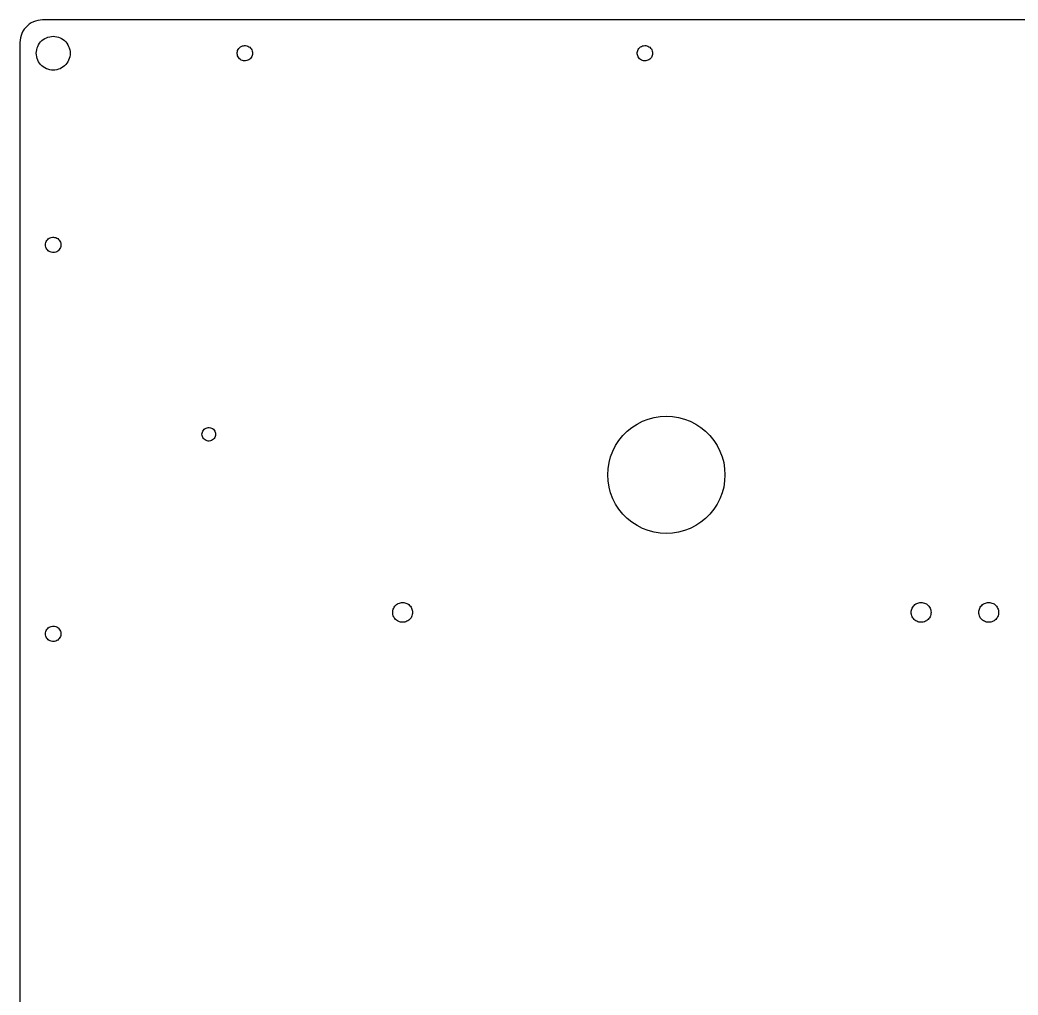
# Model space of a CAD drawing. Header units: metres. Extents: x -227 to 227, y -222 to 222.
# Drawn here: x -227.4 to -6, y 6.1 to 222.4 of the extents above; entities that cross this region are included whole.
import ezdxf

# ---------------------------------------------------------------- set-up
doc = ezdxf.new("R2010")
doc.units = ezdxf.units.M

msp = doc.modelspace()

# ---------------------------------------------------------------- linework, layer by layer
for p, q in [((-225.314, 221.42), (-225.721, 221.091)), ((-224.875, 221.705), (-225.314, 221.42)), ((-224.409, 221.943), (-224.875, 221.705)), ((-223.92, 222.13), (-224.409, 221.943)), ((-223.415, 222.266), (-223.92, 222.13)), ((-222.898, 222.348), (-223.415, 222.266)), ((-222.375, 222.375), (-222.898, 222.348)), ((222.375, 222.375), (-222.375, 222.375)), ((-226.943, 219.409), (-227.13, 218.92)), ((-226.705, 219.875), (-226.943, 219.409)), ((-226.42, 220.314), (-226.705, 219.875)), ((-226.091, 220.721), (-226.42, 220.314)), ((-225.721, 221.091), (-226.091, 220.721)), ((-227.348, 217.898), (-227.375, 217.375)), ((-227.375, 217.375), (-227.375, -217.375)), ((-227.266, 218.415), (-227.348, 217.898)), ((-227.13, 218.92), (-227.266, 218.415)), ((-223.248, 216.875), (-223.034, 217.204)), ((-223.034, 217.204), (-222.787, 217.509)), ((-222.787, 217.509), (-222.509, 217.787)), ((-222.509, 217.787), (-222.204, 218.034)), ((-222.204, 218.034), (-221.875, 218.248)), ((-221.875, 218.248), (-221.525, 218.426)), ((-221.525, 218.426), (-221.159, 218.566)), ((-221.159, 218.566), (-220.78, 218.668)), ((-220.78, 218.668), (-220.392, 218.729)), ((-220.392, 218.729), (-220, 218.75)), ((-220, 218.75), (-219.608, 218.729)), ((-219.608, 218.729), (-219.22, 218.668)), ((-219.22, 218.668), (-218.841, 218.566)), ((-218.841, 218.566), (-218.475, 218.426)), ((-218.475, 218.426), (-218.125, 218.248)), ((-218.125, 218.248), (-217.796, 218.034)), ((-217.796, 218.034), (-217.491, 217.787)), ((-217.491, 217.787), (-217.213, 217.509)), ((-217.213, 217.509), (-216.966, 217.204)), ((-216.966, 217.204), (-216.752, 216.875)), ((-223.75, 215), (-223.729, 215.392)), ((-223.729, 214.608), (-223.75, 215)), ((-223.729, 215.392), (-223.668, 215.78)), ((-223.668, 215.78), (-223.566, 216.159)), ((-223.566, 216.159), (-223.426, 216.525)), ((-223.426, 216.525), (-223.248, 216.875)), ((-216.752, 216.875), (-216.574, 216.525)), ((-216.574, 216.525), (-216.434, 216.159)), ((-216.434, 216.159), (-216.332, 215.78)), ((-216.332, 215.78), (-216.271, 215.392)), ((-216.271, 215.392), (-216.25, 215)), ((-216.25, 215), (-216.271, 214.608)), ((-179.195, 215.124), (-179.159, 215.37)), ((-179.195, 214.876), (-179.195, 215.124)), ((-179.159, 214.63), (-179.195, 214.876)), ((-179.159, 215.37), (-179.088, 215.607)), ((-179.088, 215.607), (-178.982, 215.832)), ((-178.982, 215.832), (-178.846, 216.039)), ((-178.846, 216.039), (-178.68, 216.224)), ((-178.68, 216.224), (-178.489, 216.383)), ((-178.489, 216.383), (-178.277, 216.512)), ((-178.277, 216.512), (-178.049, 216.609)), ((-178.049, 216.609), (-177.809, 216.672)), ((-177.809, 216.672), (-177.562, 216.699)), ((-177.562, 216.699), (-177.314, 216.69)), ((-177.314, 216.69), (-177.07, 216.645)), ((-177.07, 216.645), (-176.835, 216.565)), ((-176.835, 216.565), (-176.614, 216.451)), ((-176.614, 216.451), (-176.413, 216.307)), ((-176.413, 216.307), (-176.234, 216.134)), ((-176.234, 216.134), (-176.082, 215.938)), ((-176.082, 215.938), (-175.961, 215.722)), ((-175.961, 215.722), (-175.872, 215.49)), ((-175.872, 215.49), (-175.818, 215.248)), ((-175.818, 214.752), (-175.872, 214.51)), ((-175.818, 215.248), (-175.8, 215)), ((-175.8, 215), (-175.818, 214.752)), ((-90.4455, 215.124), (-90.4093, 215.37)), ((-90.4455, 214.876), (-90.4455, 215.124)), ((-90.4093, 214.63), (-90.4455, 214.876)), ((-90.4093, 215.37), (-90.3378, 215.607)), ((-90.3378, 215.607), (-90.2325, 215.832)), ((-90.2325, 215.832), (-90.0955, 216.039)), ((-90.0955, 216.039), (-89.9299, 216.224)), ((-89.9299, 216.224), (-89.7392, 216.383)), ((-89.7392, 216.383), (-89.5273, 216.512)), ((-89.5273, 216.512), (-89.2989, 216.609)), ((-89.2989, 216.609), (-89.0588, 216.672)), ((-89.0588, 216.672), (-88.8121, 216.699)), ((-88.8121, 216.699), (-88.5641, 216.69)), ((-88.5641, 216.69), (-88.32, 216.645)), ((-88.32, 216.645), (-88.0851, 216.565)), ((-88.0851, 216.565), (-87.8644, 216.451)), ((-87.8644, 216.451), (-87.6626, 216.307)), ((-87.6626, 216.307), (-87.4839, 216.134)), ((-87.4839, 216.134), (-87.3322, 215.938)), ((-87.3322, 215.938), (-87.2107, 215.722)), ((-87.2107, 215.722), (-87.1221, 215.49)), ((-87.1221, 215.49), (-87.0681, 215.248)), ((-87.0681, 214.752), (-87.1221, 214.51)), ((-87.0681, 215.248), (-87.05, 215)), ((-87.05, 215), (-87.0681, 214.752)), ((-223.668, 214.22), (-223.729, 214.608)), ((-223.566, 213.841), (-223.668, 214.22)), ((-223.426, 213.475), (-223.566, 213.841)), ((-223.248, 213.125), (-223.426, 213.475)), ((-223.034, 212.796), (-223.248, 213.125)), ((-222.787, 212.491), (-223.034, 212.796)), ((-216.966, 212.796), (-217.213, 212.491)), ((-216.752, 213.125), (-216.966, 212.796)), ((-216.574, 213.475), (-216.752, 213.125)), ((-216.434, 213.841), (-216.574, 213.475)), ((-216.332, 214.22), (-216.434, 213.841)), ((-216.271, 214.608), (-216.332, 214.22)), ((-179.088, 214.393), (-179.159, 214.63)), ((-178.982, 214.168), (-179.088, 214.393)), ((-178.846, 213.961), (-178.982, 214.168)), ((-178.68, 213.776), (-178.846, 213.961)), ((-178.489, 213.617), (-178.68, 213.776)), ((-178.277, 213.488), (-178.489, 213.617)), ((-178.049, 213.391), (-178.277, 213.488)), ((-177.809, 213.328), (-178.049, 213.391)), ((-177.562, 213.301), (-177.809, 213.328)), ((-177.314, 213.31), (-177.562, 213.301)), ((-177.07, 213.355), (-177.314, 213.31)), ((-176.835, 213.435), (-177.07, 213.355)), ((-176.614, 213.549), (-176.835, 213.435)), ((-176.413, 213.693), (-176.614, 213.549)), ((-176.234, 213.866), (-176.413, 213.693)), ((-176.082, 214.062), (-176.234, 213.866)), ((-175.961, 214.278), (-176.082, 214.062)), ((-175.872, 214.51), (-175.961, 214.278)), ((-90.3378, 214.393), (-90.4093, 214.63)), ((-90.2325, 214.168), (-90.3378, 214.393)), ((-90.0955, 213.961), (-90.2325, 214.168)), ((-89.9299, 213.776), (-90.0955, 213.961)), ((-89.7392, 213.617), (-89.9299, 213.776)), ((-89.5273, 213.488), (-89.7392, 213.617)), ((-89.2989, 213.391), (-89.5273, 213.488)), ((-89.0588, 213.328), (-89.2989, 213.391)), ((-88.8121, 213.301), (-89.0588, 213.328)), ((-88.5641, 213.31), (-88.8121, 213.301)), ((-88.32, 213.355), (-88.5641, 213.31)), ((-88.0851, 213.435), (-88.32, 213.355)), ((-87.8644, 213.549), (-88.0851, 213.435)), ((-87.6626, 213.693), (-87.8644, 213.549)), ((-87.4839, 213.866), (-87.6626, 213.693)), ((-87.3322, 214.062), (-87.4839, 213.866)), ((-87.2107, 214.278), (-87.3322, 214.062)), ((-87.1221, 214.51), (-87.2107, 214.278)), ((-222.509, 212.213), (-222.787, 212.491)), ((-222.204, 211.966), (-222.509, 212.213)), ((-221.875, 211.752), (-222.204, 211.966)), ((-221.525, 211.574), (-221.875, 211.752)), ((-221.159, 211.434), (-221.525, 211.574)), ((-220.78, 211.332), (-221.159, 211.434)), ((-220.392, 211.271), (-220.78, 211.332)), ((-220, 211.25), (-220.392, 211.271)), ((-219.608, 211.271), (-220, 211.25)), ((-219.22, 211.332), (-219.608, 211.271)), ((-218.841, 211.434), (-219.22, 211.332)), ((-218.475, 211.574), (-218.841, 211.434)), ((-218.125, 211.752), (-218.475, 211.574)), ((-217.796, 211.966), (-218.125, 211.752)), ((-217.491, 212.213), (-217.796, 211.966)), ((-217.213, 212.491), (-217.491, 212.213)), ((-221.7, 172.5), (-221.682, 172.748)), ((-221.682, 172.748), (-221.628, 172.99)), ((-221.628, 172.99), (-221.539, 173.222)), ((-221.539, 173.222), (-221.418, 173.438)), ((-221.418, 173.438), (-221.266, 173.634)), ((-221.266, 173.634), (-221.087, 173.807)), ((-221.087, 173.807), (-220.886, 173.951)), ((-220.886, 173.951), (-220.665, 174.065)), ((-220.665, 174.065), (-220.43, 174.145)), ((-220.43, 174.145), (-220.186, 174.19)), ((-220.186, 174.19), (-219.938, 174.199)), ((-219.938, 174.199), (-219.691, 174.172)), ((-219.691, 174.172), (-219.451, 174.109)), ((-219.451, 174.109), (-219.223, 174.012)), ((-219.223, 174.012), (-219.011, 173.883)), ((-219.011, 173.883), (-218.82, 173.724)), ((-218.82, 173.724), (-218.654, 173.539)), ((-218.654, 173.539), (-218.518, 173.332)), ((-218.518, 173.332), (-218.412, 173.107)), ((-218.412, 173.107), (-218.341, 172.87)), ((-218.341, 172.87), (-218.305, 172.624)), ((-221.682, 172.252), (-221.7, 172.5)), ((-221.628, 172.01), (-221.682, 172.252)), ((-221.539, 171.778), (-221.628, 172.01)), ((-221.418, 171.562), (-221.539, 171.778)), ((-221.266, 171.366), (-221.418, 171.562)), ((-221.087, 171.193), (-221.266, 171.366)), ((-220.886, 171.049), (-221.087, 171.193)), ((-220.665, 170.935), (-220.886, 171.049)), ((-220.43, 170.855), (-220.665, 170.935)), ((-220.186, 170.81), (-220.43, 170.855)), ((-219.938, 170.801), (-220.186, 170.81)), ((-219.691, 170.828), (-219.938, 170.801)), ((-219.451, 170.891), (-219.691, 170.828)), ((-219.223, 170.988), (-219.451, 170.891)), ((-219.011, 171.117), (-219.223, 170.988)), ((-218.82, 171.276), (-219.011, 171.117)), ((-218.654, 171.461), (-218.82, 171.276)), ((-218.518, 171.668), (-218.654, 171.461)), ((-218.412, 171.893), (-218.518, 171.668)), ((-218.341, 172.13), (-218.412, 171.893)), ((-218.305, 172.376), (-218.341, 172.13)), ((-218.305, 172.624), (-218.305, 172.376)), ((-90.5, 132.758), (-89.2876, 133.376)), ((-89.2876, 133.376), (-88.0172, 133.864)), ((-88.0172, 133.864), (-86.7029, 134.216)), ((-86.7029, 134.216), (-85.3589, 134.429)), ((-85.3589, 134.429), (-84, 134.5)), ((-84, 134.5), (-82.6411, 134.429)), ((-82.6411, 134.429), (-81.2971, 134.216)), ((-81.2971, 134.216), (-79.9828, 133.864)), ((-79.9828, 133.864), (-78.7124, 133.376)), ((-78.7124, 133.376), (-77.5, 132.758)), ((-187, 130.5), (-186.98, 130.747)), ((-186.98, 130.747), (-186.919, 130.987)), ((-186.919, 130.987), (-186.819, 131.214)), ((-186.819, 131.214), (-186.684, 131.421)), ((-186.684, 131.421), (-186.516, 131.604)), ((-186.516, 131.604), (-186.32, 131.756)), ((-186.32, 131.756), (-186.103, 131.874)), ((-186.103, 131.874), (-185.868, 131.954)), ((-185.868, 131.954), (-185.624, 131.995)), ((-185.624, 131.995), (-185.376, 131.995)), ((-185.376, 131.995), (-185.132, 131.954)), ((-185.132, 131.954), (-184.897, 131.874)), ((-184.897, 131.874), (-184.68, 131.756)), ((-184.68, 131.756), (-184.484, 131.604)), ((-184.484, 131.604), (-184.316, 131.421)), ((-184.316, 131.421), (-184.181, 131.214)), ((-184.181, 131.214), (-184.081, 130.987)), ((-184.081, 130.987), (-184.02, 130.747)), ((-184.02, 130.747), (-184, 130.5)), ((-93.6609, 130.199), (-92.6987, 131.161)), ((-92.6987, 131.161), (-91.6412, 132.017)), ((-91.6412, 132.017), (-90.5, 132.758)), ((-77.5, 132.758), (-76.3588, 132.017)), ((-76.3588, 132.017), (-75.3013, 131.161)), ((-75.3013, 131.161), (-74.3391, 130.199)), ((-186.98, 130.253), (-187, 130.5)), ((-186.919, 130.013), (-186.98, 130.253)), ((-186.819, 129.786), (-186.919, 130.013)), ((-186.684, 129.579), (-186.819, 129.786)), ((-186.516, 129.396), (-186.684, 129.579)), ((-186.32, 129.244), (-186.516, 129.396)), ((-186.103, 129.126), (-186.32, 129.244)), ((-185.868, 129.046), (-186.103, 129.126)), ((-185.624, 129.005), (-185.868, 129.046)), ((-185.376, 129.005), (-185.624, 129.005)), ((-185.132, 129.046), (-185.376, 129.005)), ((-184.897, 129.126), (-185.132, 129.046)), ((-184.68, 129.244), (-184.897, 129.126)), ((-184.484, 129.396), (-184.68, 129.244)), ((-184.316, 129.579), (-184.484, 129.396)), ((-184.181, 129.786), (-184.316, 129.579)), ((-184.081, 130.013), (-184.181, 129.786)), ((-184.02, 130.253), (-184.081, 130.013)), ((-184, 130.5), (-184.02, 130.253)), ((-95.2583, 128), (-94.5172, 129.141)), ((-94.5172, 129.141), (-93.6609, 130.199)), ((-74.3391, 130.199), (-73.4828, 129.141)), ((-73.4828, 129.141), (-72.7417, 128)), ((-96.3637, 125.517), (-95.8761, 126.788)), ((-95.8761, 126.788), (-95.2583, 128)), ((-72.7417, 128), (-72.1239, 126.788)), ((-72.1239, 126.788), (-71.6363, 125.517)), ((-96.9288, 122.859), (-96.7159, 124.203)), ((-96.7159, 124.203), (-96.3637, 125.517)), ((-71.6363, 125.517), (-71.2841, 124.203)), ((-71.2841, 124.203), (-71.0712, 122.859)), ((-97, 121.5), (-96.9288, 122.859)), ((-71.0712, 122.859), (-71, 121.5)), ((-96.9288, 120.141), (-97, 121.5)), ((-96.7159, 118.797), (-96.9288, 120.141)), ((-71.0712, 120.141), (-71.2841, 118.797)), ((-71, 121.5), (-71.0712, 120.141)), ((-96.3637, 117.483), (-96.7159, 118.797)), ((-95.8761, 116.212), (-96.3637, 117.483)), ((-71.6363, 117.483), (-72.1239, 116.212)), ((-71.2841, 118.797), (-71.6363, 117.483)), ((-95.2583, 115), (-95.8761, 116.212)), ((-72.1239, 116.212), (-72.7417, 115)), ((-94.5172, 113.859), (-95.2583, 115)), ((-93.6609, 112.801), (-94.5172, 113.859)), ((-73.4828, 113.859), (-74.3391, 112.801)), ((-72.7417, 115), (-73.4828, 113.859)), ((-92.6987, 111.839), (-93.6609, 112.801)), ((-91.6412, 110.983), (-92.6987, 111.839)), ((-90.5, 110.242), (-91.6412, 110.983)), ((-76.3588, 110.983), (-77.5, 110.242)), ((-75.3013, 111.839), (-76.3588, 110.983)), ((-74.3391, 112.801), (-75.3013, 111.839)), ((-89.2876, 109.624), (-90.5, 110.242)), ((-88.0172, 109.136), (-89.2876, 109.624)), ((-86.7029, 108.784), (-88.0172, 109.136)), ((-85.3589, 108.571), (-86.7029, 108.784)), ((-84, 108.5), (-85.3589, 108.571)), ((-82.6411, 108.571), (-84, 108.5)), ((-81.2971, 108.784), (-82.6411, 108.571)), ((-79.9828, 109.136), (-81.2971, 108.784)), ((-78.7124, 109.624), (-79.9828, 109.136)), ((-77.5, 110.242), (-78.7124, 109.624)), ((-143.67, 92.8628), (-143.455, 92.9821)), ((-143.455, 92.9821), (-143.227, 93.0765)), ((-143.227, 93.0765), (-142.99, 93.1448)), ((-142.99, 93.1448), (-142.746, 93.1862)), ((-142.746, 93.1862), (-142.5, 93.2)), ((-142.5, 93.2), (-142.254, 93.1862)), ((-142.254, 93.1862), (-142.01, 93.1448)), ((-142.01, 93.1448), (-141.773, 93.0765)), ((-141.773, 93.0765), (-141.545, 92.9821)), ((-141.545, 92.9821), (-141.33, 92.8628)), ((-28.6705, 92.8628), (-28.4545, 92.9821)), ((-28.4545, 92.9821), (-28.2266, 93.0765)), ((-28.2266, 93.0765), (-27.9895, 93.1448)), ((-27.9895, 93.1448), (-27.7463, 93.1862)), ((-27.7463, 93.1862), (-27.5, 93.2)), ((-27.5, 93.2), (-27.2537, 93.1862)), ((-27.2537, 93.1862), (-27.0105, 93.1448)), ((-27.0105, 93.1448), (-26.7734, 93.0765)), ((-26.7734, 93.0765), (-26.5455, 92.9821)), ((-26.5455, 92.9821), (-26.3295, 92.8628)), ((-13.6705, 92.8628), (-13.4545, 92.9821)), ((-13.4545, 92.9821), (-13.2266, 93.0765)), ((-13.2266, 93.0765), (-12.9895, 93.1448)), ((-12.9895, 93.1448), (-12.7463, 93.1862)), ((-12.7463, 93.1862), (-12.5, 93.2)), ((-12.5, 93.2), (-12.2537, 93.1862)), ((-12.2537, 93.1862), (-12.0105, 93.1448)), ((-12.0105, 93.1448), (-11.7734, 93.0765)), ((-11.7734, 93.0765), (-11.5455, 92.9821)), ((-11.5455, 92.9821), (-11.3295, 92.8628)), ((-144.7, 91), (-144.686, 91.2463)), ((-144.686, 90.7537), (-144.7, 91)), ((-144.686, 91.2463), (-144.645, 91.4895)), ((-144.645, 91.4895), (-144.577, 91.7266)), ((-144.577, 91.7266), (-144.482, 91.9545)), ((-144.482, 91.9545), (-144.363, 92.1705)), ((-144.363, 92.1705), (-144.22, 92.3717)), ((-144.22, 92.3717), (-144.056, 92.5556)), ((-144.056, 92.5556), (-143.872, 92.72)), ((-143.872, 92.72), (-143.67, 92.8628)), ((-141.33, 92.8628), (-141.128, 92.72)), ((-141.128, 92.72), (-140.944, 92.5556)), ((-140.944, 92.5556), (-140.78, 92.3717)), ((-140.78, 92.3717), (-140.637, 92.1705)), ((-140.637, 92.1705), (-140.518, 91.9545)), ((-140.518, 91.9545), (-140.423, 91.7266)), ((-140.423, 91.7266), (-140.355, 91.4895)), ((-140.355, 91.4895), (-140.314, 91.2463)), ((-140.314, 91.2463), (-140.3, 91)), ((-140.3, 91), (-140.314, 90.7537)), ((-29.7, 91), (-29.6862, 91.2463)), ((-29.6862, 90.7537), (-29.7, 91)), ((-29.6862, 91.2463), (-29.6448, 91.4895)), ((-29.6448, 91.4895), (-29.5765, 91.7266)), ((-29.5765, 91.7266), (-29.4821, 91.9545)), ((-29.4821, 91.9545), (-29.3628, 92.1705)), ((-29.3628, 92.1705), (-29.22, 92.3717)), ((-29.22, 92.3717), (-29.0556, 92.5556)), ((-29.0556, 92.5556), (-28.8717, 92.72)), ((-28.8717, 92.72), (-28.6705, 92.8628)), ((-26.3295, 92.8628), (-26.1283, 92.72)), ((-26.1283, 92.72), (-25.9444, 92.5556)), ((-25.9444, 92.5556), (-25.78, 92.3717)), ((-25.78, 92.3717), (-25.6372, 92.1705)), ((-25.6372, 92.1705), (-25.5179, 91.9545)), ((-25.5179, 91.9545), (-25.4234, 91.7266)), ((-25.4234, 91.7266), (-25.3551, 91.4895)), ((-25.3551, 91.4895), (-25.3138, 91.2463)), ((-25.3138, 91.2463), (-25.3, 91)), ((-25.3, 91), (-25.3138, 90.7537)), ((-14.7, 91), (-14.6862, 91.2463)), ((-14.6862, 90.7537), (-14.7, 91)), ((-14.6862, 91.2463), (-14.6448, 91.4895)), ((-14.6448, 91.4895), (-14.5765, 91.7266)), ((-14.5765, 91.7266), (-14.4821, 91.9545)), ((-14.4821, 91.9545), (-14.3628, 92.1705)), ((-14.3628, 92.1705), (-14.22, 92.3717)), ((-14.22, 92.3717), (-14.0556, 92.5556)), ((-14.0556, 92.5556), (-13.8717, 92.72)), ((-13.8717, 92.72), (-13.6705, 92.8628)), ((-11.3295, 92.8628), (-11.1283, 92.72)), ((-11.1283, 92.72), (-10.9444, 92.5556)), ((-10.9444, 92.5556), (-10.78, 92.3717)), ((-10.78, 92.3717), (-10.6372, 92.1705)), ((-10.6372, 92.1705), (-10.5179, 91.9545)), ((-10.5179, 91.9545), (-10.4234, 91.7266)), ((-10.4234, 91.7266), (-10.3551, 91.4895)), ((-10.3551, 91.4895), (-10.3138, 91.2463)), ((-10.3138, 91.2463), (-10.3, 91)), ((-10.3, 91), (-10.3138, 90.7537)), ((-144.645, 90.5105), (-144.686, 90.7537)), ((-144.577, 90.2734), (-144.645, 90.5105)), ((-144.482, 90.0455), (-144.577, 90.2734)), ((-144.363, 89.8295), (-144.482, 90.0455)), ((-144.22, 89.6283), (-144.363, 89.8295)), ((-144.056, 89.4444), (-144.22, 89.6283)), ((-143.872, 89.28), (-144.056, 89.4444)), ((-143.67, 89.1372), (-143.872, 89.28)), ((-143.455, 89.0179), (-143.67, 89.1372)), ((-143.227, 88.9234), (-143.455, 89.0179)), ((-142.99, 88.8551), (-143.227, 88.9234)), ((-142.746, 88.8138), (-142.99, 88.8551)), ((-142.5, 88.8), (-142.746, 88.8138)), ((-142.254, 88.8138), (-142.5, 88.8)), ((-142.01, 88.8551), (-142.254, 88.8138)), ((-141.773, 88.9234), (-142.01, 88.8551)), ((-141.545, 89.0179), (-141.773, 88.9234)), ((-141.33, 89.1372), (-141.545, 89.0179)), ((-141.128, 89.28), (-141.33, 89.1372)), ((-140.944, 89.4444), (-141.128, 89.28)), ((-140.78, 89.6283), (-140.944, 89.4444)), ((-140.637, 89.8295), (-140.78, 89.6283)), ((-140.518, 90.0455), (-140.637, 89.8295)), ((-140.423, 90.2734), (-140.518, 90.0455)), ((-140.355, 90.5105), (-140.423, 90.2734)), ((-140.314, 90.7537), (-140.355, 90.5105)), ((-29.6448, 90.5105), (-29.6862, 90.7537)), ((-29.5765, 90.2734), (-29.6448, 90.5105)), ((-29.4821, 90.0455), (-29.5765, 90.2734)), ((-29.3628, 89.8295), (-29.4821, 90.0455)), ((-29.22, 89.6283), (-29.3628, 89.8295)), ((-29.0556, 89.4444), (-29.22, 89.6283)), ((-28.8717, 89.28), (-29.0556, 89.4444)), ((-28.6705, 89.1372), (-28.8717, 89.28)), ((-28.4545, 89.0179), (-28.6705, 89.1372)), ((-28.2266, 88.9234), (-28.4545, 89.0179)), ((-27.9895, 88.8551), (-28.2266, 88.9234)), ((-27.7463, 88.8138), (-27.9895, 88.8551)), ((-27.5, 88.8), (-27.7463, 88.8138)), ((-27.2537, 88.8138), (-27.5, 88.8)), ((-27.0105, 88.8551), (-27.2537, 88.8138)), ((-26.7734, 88.9234), (-27.0105, 88.8551)), ((-26.5455, 89.0179), (-26.7734, 88.9234)), ((-26.3295, 89.1372), (-26.5455, 89.0179)), ((-26.1283, 89.28), (-26.3295, 89.1372)), ((-25.9444, 89.4444), (-26.1283, 89.28)), ((-25.78, 89.6283), (-25.9444, 89.4444)), ((-25.6372, 89.8295), (-25.78, 89.6283)), ((-25.5179, 90.0455), (-25.6372, 89.8295)), ((-25.4234, 90.2734), (-25.5179, 90.0455)), ((-25.3551, 90.5105), (-25.4234, 90.2734)), ((-25.3138, 90.7537), (-25.3551, 90.5105)), ((-14.6448, 90.5105), (-14.6862, 90.7537)), ((-14.5765, 90.2734), (-14.6448, 90.5105)), ((-14.4821, 90.0455), (-14.5765, 90.2734)), ((-14.3628, 89.8295), (-14.4821, 90.0455)), ((-14.22, 89.6283), (-14.3628, 89.8295)), ((-14.0556, 89.4444), (-14.22, 89.6283)), ((-13.8717, 89.28), (-14.0556, 89.4444)), ((-13.6705, 89.1372), (-13.8717, 89.28)), ((-13.4545, 89.0179), (-13.6705, 89.1372)), ((-13.2266, 88.9234), (-13.4545, 89.0179)), ((-12.9895, 88.8551), (-13.2266, 88.9234)), ((-12.7463, 88.8138), (-12.9895, 88.8551)), ((-12.5, 88.8), (-12.7463, 88.8138)), ((-12.2537, 88.8138), (-12.5, 88.8)), ((-12.0105, 88.8551), (-12.2537, 88.8138)), ((-11.7734, 88.9234), (-12.0105, 88.8551)), ((-11.5455, 89.0179), (-11.7734, 88.9234)), ((-11.3295, 89.1372), (-11.5455, 89.0179)), ((-11.1283, 89.28), (-11.3295, 89.1372)), ((-10.9444, 89.4444), (-11.1283, 89.28)), ((-10.78, 89.6283), (-10.9444, 89.4444)), ((-10.6372, 89.8295), (-10.78, 89.6283)), ((-10.5179, 90.0455), (-10.6372, 89.8295)), ((-10.4234, 90.2734), (-10.5179, 90.0455)), ((-10.3551, 90.5105), (-10.4234, 90.2734)), ((-10.3138, 90.7537), (-10.3551, 90.5105)), ((-221.7, 86.25), (-221.682, 86.4975)), ((-221.682, 86.4975), (-221.628, 86.7398)), ((-221.628, 86.7398), (-221.539, 86.9716)), ((-221.539, 86.9716), (-221.418, 87.188)), ((-221.418, 87.188), (-221.266, 87.3844)), ((-221.266, 87.3844), (-221.087, 87.5567)), ((-221.087, 87.5567), (-220.886, 87.7011)), ((-220.886, 87.7011), (-220.665, 87.8146)), ((-220.665, 87.8146), (-220.43, 87.8947)), ((-220.43, 87.8947), (-220.186, 87.9398)), ((-220.186, 87.9398), (-219.938, 87.9489)), ((-219.938, 87.9489), (-219.691, 87.9217)), ((-219.691, 87.9217), (-219.451, 87.8589)), ((-219.451, 87.8589), (-219.223, 87.7619)), ((-219.223, 87.7619), (-219.011, 87.6326)), ((-219.011, 87.6326), (-218.82, 87.4738)), ((-218.82, 87.4738), (-218.654, 87.289)), ((-218.654, 87.289), (-218.518, 87.082)), ((-218.518, 87.082), (-218.412, 86.8573)), ((-218.412, 86.8573), (-218.341, 86.6196)), ((-218.341, 86.6196), (-218.305, 86.3741)), ((-218.305, 86.3741), (-218.305, 86.1259)), ((-221.682, 86.0025), (-221.7, 86.25)), ((-221.628, 85.7602), (-221.682, 86.0025)), ((-221.539, 85.5284), (-221.628, 85.7602)), ((-221.418, 85.312), (-221.539, 85.5284)), ((-221.266, 85.1156), (-221.418, 85.312)), ((-221.087, 84.9433), (-221.266, 85.1156)), ((-220.886, 84.7989), (-221.087, 84.9433)), ((-220.665, 84.6854), (-220.886, 84.7989)), ((-220.43, 84.6053), (-220.665, 84.6854)), ((-220.186, 84.5602), (-220.43, 84.6053)), ((-219.938, 84.5511), (-220.186, 84.5602)), ((-219.691, 84.5783), (-219.938, 84.5511)), ((-219.451, 84.6411), (-219.691, 84.5783)), ((-219.223, 84.7381), (-219.451, 84.6411)), ((-219.011, 84.8674), (-219.223, 84.7381)), ((-218.82, 85.0262), (-219.011, 84.8674)), ((-218.654, 85.211), (-218.82, 85.0262)), ((-218.518, 85.418), (-218.654, 85.211)), ((-218.412, 85.6427), (-218.518, 85.418)), ((-218.341, 85.8804), (-218.412, 85.6427)), ((-218.305, 86.1259), (-218.341, 85.8804))]:
    msp.add_line(p, q)

doc.saveas('drawing.dxf')
